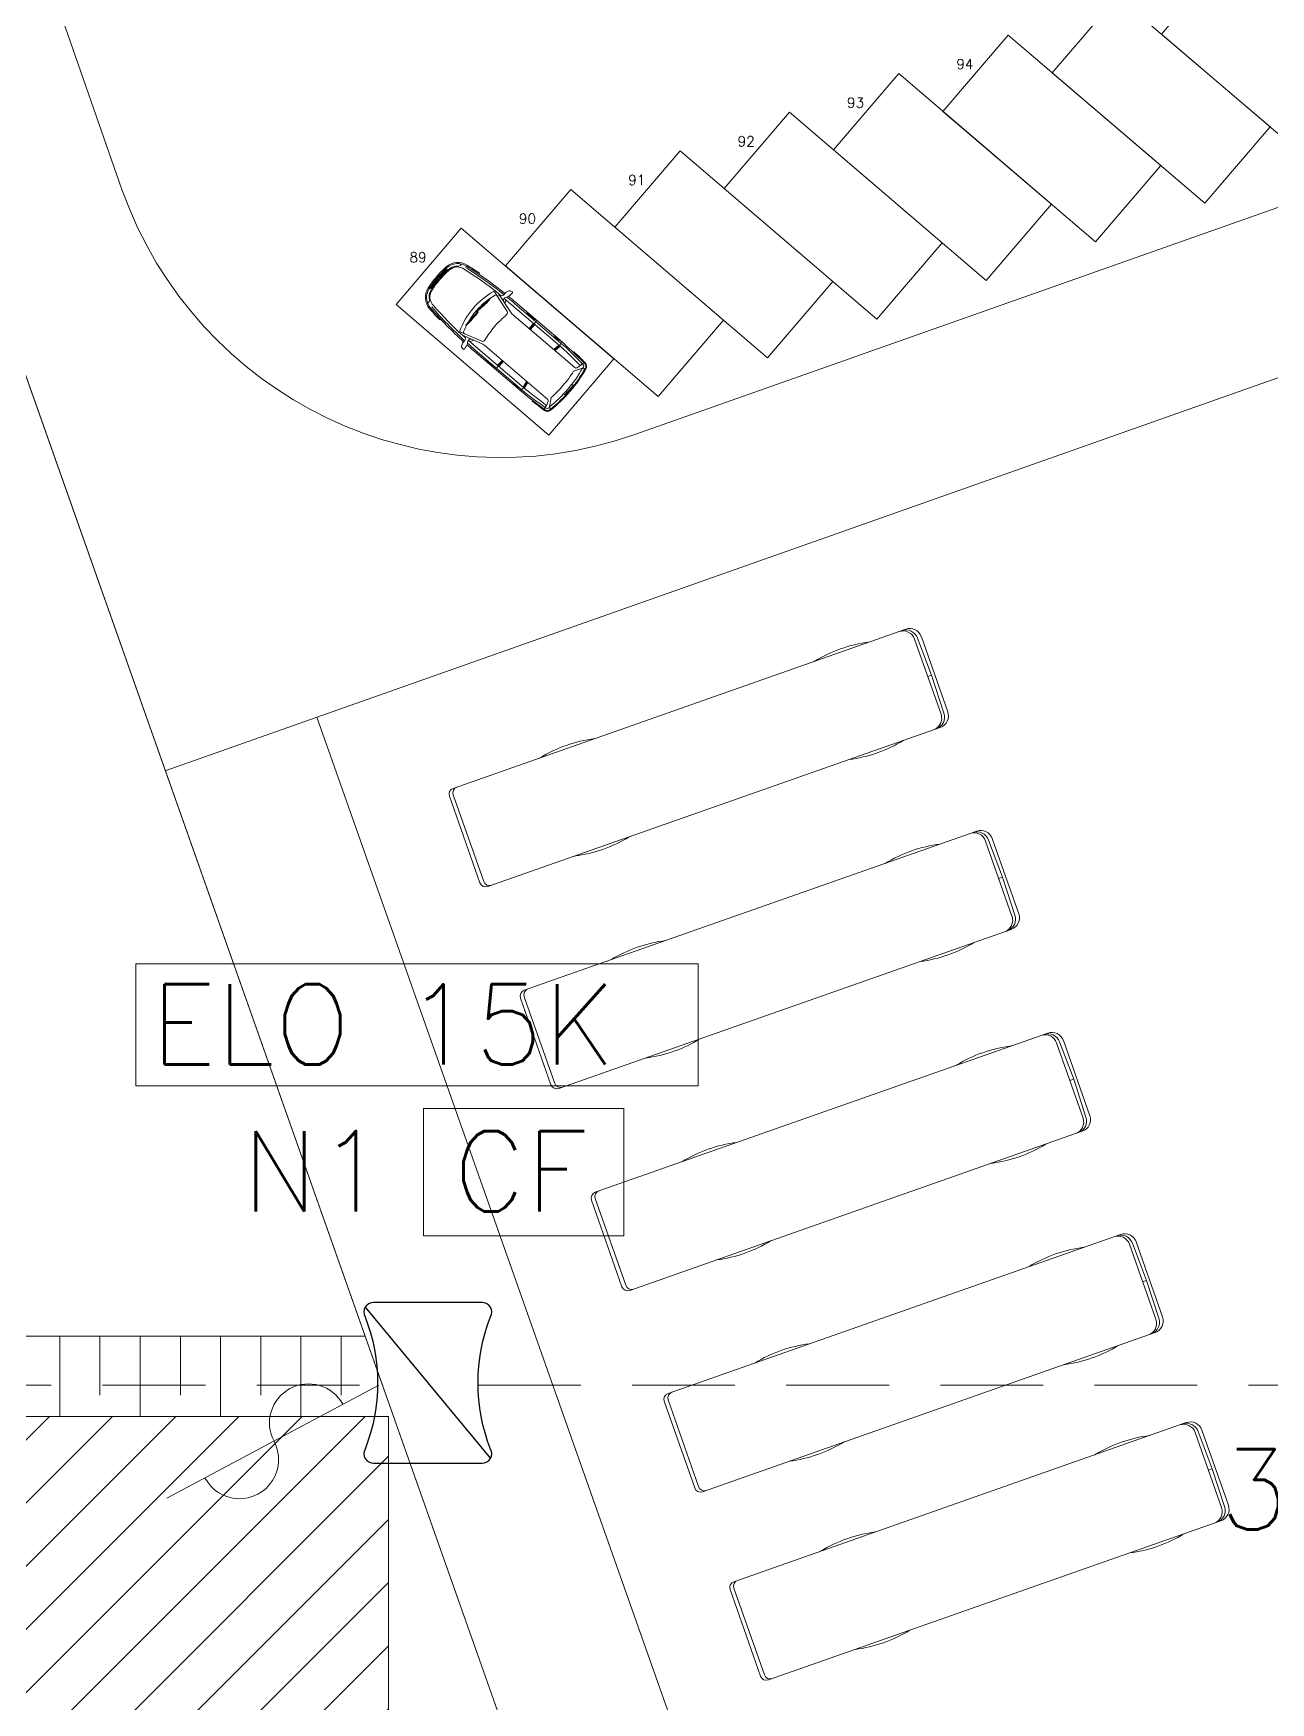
# Model space of a CAD drawing. Header units: millimetres. Extents: x 997 to 4249, y 599 to 1440.
# Drawn here: x 1816.7 to 1861.8, y 1135.2 to 1196.1 of the extents above; entities that cross this region are included whole.
import ezdxf
from ezdxf.enums import TextEntityAlignment as Align

# ---------------------------------------------------------------- set-up
doc = ezdxf.new("R2010")
doc.units = ezdxf.units.MM
doc.linetypes.add('HIDDEN', pattern=[0.375, 0.25, -0.125])
for name, color, linetype in [('AT', 5, 'Continuous'), ('BT', 5, 'Continuous'), ('cercas existentes', 18, 'Continuous'), ('POSTE', 5, 'Continuous'), ('taludes', 9, 'Continuous')]:
    doc.layers.add(name, color=color, linetype=linetype)
doc.styles.add('1mm', font='romans.shx', dxfattribs={"height": 2})

# ---------------------------------------------------------------- blocks, each defined once
blk = doc.blocks.new('B200.110')
at = {"color": 5}
blk.add_line((4102.159, 1250.275), (4105.274, 1246.509), dxfattribs=at)
at = {"layer": 'POSTE', "color": 5}
blk.add_lwpolyline([(4105.279, 1250.038, 0.568214), (4105.068, 1250.392), (4102.365, 1250.392, 0.568214), (4102.154, 1250.038, -0.189881), (4102.154, 1246.746, 0.568214), (4102.365, 1246.392), (4105.068, 1246.392, 0.568214), (4105.279, 1246.746, -0.189881)], format="xyb", close=True, dxfattribs=at)
blk = doc.blocks.new('Astra3')
at = {"lineweight": 0}
for p, q in [((-0.267, 0.93), (-0.225, 0.937)), ((-1.634, 0.627), (-1.66, 0.629)), ((-1.626, 0.612), (-1.653, 0.557)), ((-1.14, 0.762), (-1.137, 0.729)), ((-0.002, 0.487), (-0.561, 0.654)), ((-0.464, 0.688), (-0.365, 0.688)), ((0.068, 0.529), (-0.464, 0.688)), ((-0.336, 0.731), (-0.337, 0.723)), ((-0.265, 0.709), (-0.269, 0.67)), ((-0.267, 0.687), (1.617, 0.687)), ((-0.173, 0.601), (-0.217, 0.688)), ((0.009, 0.797), (1.617, 0.797)), ((0.125, 0.521), (2.19, 0.521)), ((0.687, 0.688), (0.692, 0.521)), ((0.711, 0.688), (0.711, 0.521)), ((0.736, 0.688), (0.731, 0.521)), ((1.499, 0.521), (1.523, 0.688)), ((1.519, 0.521), (1.543, 0.688)), ((1.539, 0.521), (1.564, 0.688)), ((1.918, 0.785), (1.919, 0.805)), ((2.223, 0.432), (2.343, 0.633)), ((2.264, 0.65), (2.228, 0.547)), ((2.234, 0.766), (2.305, 0.76)), ((2.236, 0.786), (2.307, 0.779)), ((2.264, 0.65), (2.274, 0.762)), ((2.349, 0.644), (2.398, 0.651)), ((-1.788, 0.329), (-1.853, 0.29)), ((-1.788, -0.329), (-1.853, -0.29)), ((-1.634, -0.627), (-1.66, -0.629)), ((-1.626, -0.612), (-1.653, -0.557)), ((-1.14, -0.762), (-1.137, -0.729)), ((-0.002, -0.487), (-0.561, -0.654)), ((0.068, -0.529), (-0.464, -0.688)), ((-0.464, -0.688), (-0.365, -0.688)), ((-0.336, -0.731), (-0.337, -0.723)), ((-0.265, -0.709), (-0.269, -0.67)), ((-0.267, -0.687), (1.617, -0.687)), ((-0.173, -0.601), (-0.217, -0.688)), ((0.009, -0.797), (1.617, -0.797)), ((0.125, -0.521), (2.19, -0.521)), ((0.687, -0.688), (0.692, -0.521)), ((0.711, -0.688), (0.711, -0.521)), ((0.736, -0.688), (0.731, -0.521)), ((1.499, -0.521), (1.523, -0.688)), ((1.519, -0.521), (1.543, -0.688)), ((1.539, -0.521), (1.564, -0.688)), ((1.918, -0.785), (1.919, -0.805)), ((2.223, -0.432), (2.343, -0.633)), ((2.264, -0.65), (2.228, -0.547)), ((2.234, -0.766), (2.305, -0.76)), ((2.236, -0.786), (2.307, -0.779)), ((2.264, -0.65), (2.274, -0.762)), ((2.349, -0.644), (2.398, -0.651)), ((-0.267, -0.93), (-0.225, -0.937))]:
    blk.add_line(p, q, dxfattribs=at)
at = {"color": 9, "lineweight": 0}
for p, q in [((-0.567, 0.452), (-0.551, -0.013)), ((-0.558, 0.452), (-0.567, 0.452)), ((0.009, 0.757), (1.617, 0.757)), ((0.396, 0.792), (0.396, 0.797)), ((0.411, 0.777), (0.64, 0.777)), ((0.655, 0.792), (0.655, 0.797)), ((1.301, 0.792), (1.301, 0.797)), ((1.316, 0.777), (1.436, 0.777)), ((1.451, 0.792), (1.451, 0.797)), ((-1.86, 0), (-1.814, 0.071)), ((-1.848, 0), (-1.814, 0.051)), ((-1.808, 0.299), (-1.836, 0.283)), ((-1.805, 0.048), (-1.805, 0)), ((-0.584, 0.026), (-0.593, 0.024)), ((-0.593, 0.024), (-0.533, -0.437)), ((2.438, 0.161), (2.398, 0.159)), ((-1.86, 0), (-1.814, -0.071)), ((-1.848, 0), (-1.814, -0.051)), ((-1.808, -0.299), (-1.836, -0.283)), ((-1.805, -0.048), (-1.805, 0)), ((-0.551, -0.013), (-0.541, -0.013)), ((2.438, -0.161), (2.398, -0.159)), ((-0.533, -0.437), (-0.523, -0.436)), ((0.009, -0.757), (1.617, -0.757)), ((0.396, -0.792), (0.396, -0.797)), ((0.411, -0.777), (0.64, -0.777)), ((0.655, -0.792), (0.655, -0.797)), ((1.301, -0.792), (1.301, -0.797)), ((1.316, -0.777), (1.436, -0.777)), ((1.451, -0.792), (1.451, -0.797))]:
    blk.add_line(p, q, dxfattribs=at)
at = {"lineweight": 0}
for centre, radius, start, end in [((-0.079, 0.782), 0.255, 151.2266, 184.9942), ((-0.259, 0.881), 0.05, 99.2101, 151.2266), ((-0.693, 0.937), 0.492, 339.878, 357.6913), ((-0.221, 0.917), 0.02, 357.6913, 99.2101), ((-1.45, 0.289), 0.43, 98.2959, 171.9694), ((-1.45, 0.289), 0.4, 98.2959, 171.9694), ((-1.469, 0.294), 0.32, 125.7107, 171.9063), ((-1.662, 0.562), 0.01, 305.7107, 333.5251), ((-1.635, 0.617), 0.01, 333.5251, 84.6577), ((0.047, -9.974), 10.802, 96.3074, 98.2959), ((-0.036, -8.863), 9.66, 91.7707, 98.7615), ((1.198, 0.006), 1.894, 160.3901, 180.0138), ((-0.567, 0.635), 0.02, 73.3881, 160.3901), ((1.198, 0.006), 1.794, 160.5282, 167.22), ((-0.465, 0.594), 0.03, 73.3881, 160.5282), ((0.245, -20.893), 21.585, 91.6727, 91.7127), ((-0.386, 0.733), 0.05, 271.6727, 348.1083), ((-0.433, 0.751), 0.1, 348.1083, 4.9942), ((-0.239, 0.667), 0.03, 173.5799, 258.0136), ((-0.215, 0.704), 0.05, 128.1727, 173.5799), ((-0.271, 0.775), 0.0411, 308.1727, 348.7801), ((0.009, -12.003), 12.801, 90, 91.0305), ((-0.019, 0.43), 0.06, 348.9049, 73.3881), ((3.643, -0.135), 3.645, 171.2702, 177.8764), ((0.125, 0.721), 0.2, 253.3881, 270), ((0.408, 0.699), 0.304, 357.8813, 18.9108), ((1.388, 0.696), 0.155, 356.9873, 40.8552), ((1.251, -11.393), 12.086, 85.1894, 88.2799), ((1.018, -16.836), 17.643, 86.0493, 88.0562), ((1.018, -16.836), 17.663, 86.0493, 87.0782), ((2.19, 0.561), 0.04, 270, 340.5991), ((-1.013, 0), 3.265, 0, 7.6043), ((0.362, -20.911), 21.708, 84.8788, 84.958), ((2.295, 0.66), 0.05, 10.5383, 85.133), ((2.297, 0.66), 0.1, 11.2743, 85.133), ((2.297, 0.66), 0.12, 11.2743, 85.133), ((-1.013, 0), 3.415, 0, 10.6867), ((-1.013, 0.045), 3.415, 10.1152, 10.5383), ((-1.013, 0), 3.475, 0, 11.2743), ((-1.013, 0), 3.495, 0, 11.2743), ((0.595, 0), 2.495, 171.9694, 180.0078), ((0.595, 0), 2.495, 179.9922, 188.0306), ((0.595, 0), 2.465, 171.9694, 180.0078), ((0.595, 0), 2.465, 179.9922, 188.0306), ((0.595, 0), 2.405, 171.9063, 172.157), ((1.338, 0.018), 2.034, 180.3247, 198.9193), ((1.198, 0.006), 1.794, 169.095, 180.0138), ((1.2, -0.006), 1.795, 179.6316, 199.4683), ((-1.013, 0), 3.265, 352.3957, 0), ((-1.013, 0), 3.415, 349.3133, 0), ((-1.013, 0), 3.475, 348.7257, 0), ((-1.013, 0), 3.495, 348.7257, 0), ((-1.45, -0.289), 0.43, 188.0306, 261.7041), ((-1.45, -0.289), 0.4, 188.0306, 261.7041), ((0.595, 0), 2.405, 187.843, 188.0937), ((-1.469, -0.294), 0.32, 188.0937, 234.2893), ((3.643, 0.135), 3.645, 182.1236, 188.7298), ((-1.662, -0.562), 0.01, 26.4749, 54.2893), ((-1.635, -0.617), 0.01, 275.3423, 26.4749), ((0.047, 9.974), 10.802, 261.7041, 263.6926), ((-0.036, 8.863), 9.66, 261.2385, 268.2293), ((-0.567, -0.635), 0.02, 199.6099, 286.6119), ((-0.465, -0.594), 0.03, 199.4718, 286.6119), ((0.245, 20.893), 21.585, 268.2873, 268.3273), ((-0.386, -0.733), 0.05, 11.8917, 88.3273), ((-0.433, -0.751), 0.1, 355.0058, 11.8917), ((-0.079, -0.782), 0.255, 175.0058, 208.7734), ((-0.239, -0.667), 0.03, 101.9864, 186.4201), ((-0.215, -0.704), 0.05, 186.4201, 231.8273), ((-0.271, -0.775), 0.0411, 11.2199, 51.8273), ((-0.693, -0.937), 0.492, 2.3087, 20.122), ((0.009, 12.003), 12.801, 268.9695, 270), ((-0.019, -0.43), 0.06, 286.6119, 11.0951), ((0.125, -0.721), 0.2, 90, 106.6119), ((0.408, -0.699), 0.304, 341.0892, 2.1187), ((1.388, -0.696), 0.155, 319.1448, 3.0127), ((1.251, 11.393), 12.086, 271.7201, 274.8106), ((1.018, 16.836), 17.643, 271.9438, 273.9507), ((1.018, 16.836), 17.663, 272.9218, 273.9507), ((2.19, -0.561), 0.04, 19.4009, 90), ((0.362, 20.911), 21.708, 275.042, 275.1212), ((2.295, -0.66), 0.05, 274.867, 349.4617), ((2.297, -0.66), 0.1, 274.867, 348.7257), ((2.297, -0.66), 0.12, 274.867, 348.7257), ((-1.013, -0.045), 3.415, 349.4617, 349.8848), ((-0.259, -0.881), 0.05, 208.7734, 260.7899), ((-0.221, -0.917), 0.02, 260.7899, 2.3087)]:
    blk.add_arc(centre, radius, start, end, dxfattribs=at)
at = {"color": 9, "lineweight": 0}
for centre, radius, start, end in [((-1.469, 0.294), 0.3, 93.6894, 171.9063), ((-0.036, -8.863), 9.621, 91.7716, 98.7656), ((-0.009, -9.853), 10.55, 92.471, 98.0602), ((-2.789, 0.14), 2.253, 356.1076, 7.9577), ((0.176, -23.379), 24.034, 91.4468, 91.4503), ((0.009, -12.003), 12.761, 90, 91.096), ((0.411, 0.792), 0.015, 180, 270), ((0.64, 0.792), 0.015, 270, 0), ((1.316, 0.792), 0.015, 180, 270), ((1.436, 0.792), 0.015, 270, 0), ((1.482, -5.974), 6.732, 83.2825, 88.8635), ((0.595, 0), 2.455, 173.7472, 180), ((0.595, 0), 2.443, 173.3007, 179.5727), ((-1.826, 0.266), 0.02, 120.4766, 173.7472), ((0.595, 0), 2.431, 173.0859, 179.1361), ((0.595, 0), 2.419, 172.8771, 178.6898), ((-1.839, 0.087), 0.03, 326.36, 357.9556), ((-1.81, 0.048), 0.005, 0, 146.4863), ((0.595, 0), 2.405, 173.0944, 177.9556), ((-1.803, 0.291), 0.01, 353.0944, 120.4766), ((0.595, 0), 2.385, 171.9063, 180.0078), ((-2.775, -0.497), 2.253, 1.5598, 13.4099), ((-1.013, 0), 3.455, 0, 2.6628), ((-1.013, 0), 3.455, 357.3372, 0), ((0.595, 0), 2.455, 180, 186.2528), ((0.595, 0), 2.443, 180.4273, 186.6993), ((-1.826, -0.266), 0.02, 186.2528, 239.5234), ((0.595, 0), 2.431, 180.8639, 186.9141), ((0.595, 0), 2.419, 181.3102, 187.1229), ((-1.81, -0.048), 0.005, 213.5137, 0), ((-1.839, -0.087), 0.03, 2.0444, 33.64), ((0.595, 0), 2.405, 182.0444, 186.9056), ((-1.803, -0.291), 0.01, 239.5234, 6.9056), ((0.595, 0), 2.385, 179.9922, 188.0937), ((-1.469, -0.294), 0.3, 188.0937, 266.3106), ((-0.036, 8.863), 9.621, 261.2344, 268.2284), ((-0.009, 9.853), 10.55, 261.9398, 267.529), ((0.176, 23.379), 24.034, 268.5497, 268.5532), ((0.009, 12.003), 12.761, 268.904, 270), ((0.411, -0.792), 0.015, 90, 180), ((0.64, -0.792), 0.015, 0, 90), ((1.316, -0.792), 0.015, 90, 180), ((1.436, -0.792), 0.015, 0, 90), ((1.482, 5.974), 6.732, 271.1365, 276.7175)]:
    blk.add_arc(centre, radius, start, end, dxfattribs=at)
blk = doc.blocks.new('gtfoods1')
at = {"layer": 'taludes', "lineweight": 5}
h = blk.add_hatch(dxfattribs=at)
h.set_pattern_fill('ANSI31', color=256, scale=0.35, style=0)
h.set_pattern_definition([(45, (-2604.8399, -1342.633), (-1.1524662, 1.1524662), [])])
h.paths.add_polyline_path([(-94.822, 484.708), (-128.556, 484.708), (-128.556, 365.614), (-94.822, 365.614), (-94.822, 413.824), (-94.822, 413.824), (-94.822, 415.584), (-94.822, 419.471), (-94.822, 419.471)])
for p, q in [((-125.698, 590.215, 12.071), (-104.547, 529.49, 12.071)), ((-131.229, 588.261, 12.071), (-84.79, 456.831, 12.071)), ((-117.273, 566.026), (-104.547, 529.49)), ((-120.79, 558.716), (-84.79, 456.831)), ((-85.832, 520.547, 12.071), (-11.736, 546.727, 12.071)), ((-85.832, 520.547), (-11.736, 546.727)), ((-102.966, 508.271), (-11.736, 540.505)), ((-102.966, 508.271), (-11.736, 540.505)), ((-75.942, 513.438, 12.071), (-92.459, 507.63, 12.071)), ((-75.942, 513.438), (-92.459, 507.63)), ((-74.653, 510.337, 12.071), (-75.617, 513.079, 12.071)), ((-74.653, 510.337), (-75.617, 513.079)), ((-74.995, 511.757, 12.071), (-75.512, 513.116, 12.071)), ((-74.995, 511.757), (-75.512, 513.116)), ((-74.407, 510.424, 12.071), (-75.371, 513.165, 12.071)), ((-74.407, 510.424), (-75.371, 513.165)), ((-75.135, 511.708, 12.071), (-74.995, 511.757, 12.071)), ((-75.135, 511.708), (-74.995, 511.757)), ((-74.995, 511.757, 12.071), (-74.548, 510.374, 12.071)), ((-74.995, 511.757), (-74.548, 510.374)), ((-97.434, 510.226, 12.071), (-78.568, 456.831, 12.071)), ((-97.434, 510.226), (-78.568, 456.831)), ((-91.198, 504.045, 12.071), (-74.681, 509.854, 12.071)), ((-91.198, 504.045), (-74.681, 509.854)), ((-92.596, 507.345, 12.071), (-91.483, 504.182, 12.071)), ((-92.596, 507.345), (-91.483, 504.182)), ((-92.455, 507.394, 12.071), (-91.343, 504.231, 12.071)), ((-92.455, 507.394), (-91.343, 504.231)), ((-73.35, 506.068, 12.071), (-89.867, 500.259, 12.071)), ((-73.35, 506.068), (-89.867, 500.259)), ((-72.403, 504.387, 12.071), (-72.92, 505.745, 12.071)), ((-72.403, 504.387), (-72.92, 505.745)), ((-71.816, 503.054, 12.071), (-72.78, 505.795, 12.071)), ((-71.816, 503.054), (-72.78, 505.795)), ((-72.062, 502.967, 12.071), (-73.026, 505.708, 12.071)), ((-72.062, 502.967), (-73.026, 505.708)), ((-72.544, 504.338, 12.071), (-72.403, 504.387, 12.071)), ((-72.544, 504.338), (-72.403, 504.387)), ((-72.403, 504.387, 12.071), (-71.956, 503.004, 12.071)), ((-72.403, 504.387), (-71.956, 503.004)), ((-88.606, 496.675, 12.071), (-72.089, 502.483, 12.071)), ((-88.606, 496.675), (-72.089, 502.483)), ((-90.004, 499.974, 12.071), (-88.891, 496.812, 12.071)), ((-90.004, 499.974), (-88.891, 496.812)), ((-89.863, 500.024, 12.071), (-88.751, 496.861, 12.071)), ((-89.863, 500.024), (-88.751, 496.861)), ((-70.758, 498.698, 12.071), (-87.275, 492.889, 12.071)), ((-70.758, 498.698), (-87.275, 492.889)), ((-69.224, 495.683, 12.071), (-70.188, 498.424, 12.071)), ((-69.224, 495.683), (-70.188, 498.424)), ((-69.47, 495.597, 12.071), (-70.434, 498.338, 12.071)), ((-69.47, 495.597), (-70.434, 498.338)), ((-69.811, 497.017, 12.071), (-70.328, 498.375, 12.071)), ((-69.811, 497.017), (-70.328, 498.375)), ((-69.952, 496.967, 12.071), (-69.811, 497.017, 12.071)), ((-69.952, 496.967), (-69.811, 497.017)), ((-69.811, 497.017, 12.071), (-69.364, 495.634, 12.071)), ((-69.811, 497.017), (-69.364, 495.634)), ((-86.015, 489.304, 12.071), (-69.497, 495.113, 12.071)), ((-86.015, 489.304), (-69.497, 495.113)), ((-87.412, 492.604, 12.071), (-86.3, 489.441, 12.071)), ((-87.412, 492.604), (-86.3, 489.441)), ((-87.271, 492.654, 12.071), (-86.159, 489.491, 12.071)), ((-87.271, 492.654), (-86.159, 489.491)), ((-68.099, 491.351, 12.071), (-84.616, 485.542, 12.071)), ((-68.099, 491.351), (-84.616, 485.542)), ((-66.811, 488.25, 12.071), (-67.775, 490.991, 12.071)), ((-66.811, 488.25), (-67.775, 490.991)), ((-67.152, 489.67, 12.071), (-67.669, 491.028, 12.071)), ((-67.152, 489.67), (-67.669, 491.028)), ((-66.565, 488.336, 12.071), (-67.529, 491.078, 12.071)), ((-66.565, 488.336), (-67.529, 491.078)), ((-67.293, 489.62, 12.071), (-67.152, 489.67, 12.071)), ((-67.293, 489.62), (-67.152, 489.67)), ((-67.152, 489.67, 12.071), (-66.705, 488.287, 12.071)), ((-67.152, 489.67), (-66.705, 488.287)), ((-256.957, 487.632), (-95.673, 487.632)), ((-136.15, 487.632, 12.071), (-95.673, 487.632, 12.071)), ((-106.817, 487.632, 12.071), (-106.817, 484.708, 12.071)), ((-106.817, 487.632), (-106.817, 484.708)), ((-105.35, 487.632, 12.071), (-105.35, 485.483, 12.071)), ((-105.35, 487.632), (-105.35, 485.483)), ((-103.884, 487.632, 12.071), (-103.884, 484.708, 12.071)), ((-103.884, 487.632, 12.071), (-103.884, 485.483, 12.071)), ((-103.884, 487.632), (-103.884, 484.708)), ((-103.884, 487.632), (-103.884, 485.483)), ((-102.417, 487.632, 12.071), (-102.417, 485.483, 12.071)), ((-102.417, 487.632), (-102.417, 485.483)), ((-100.95, 487.632, 12.071), (-100.95, 484.708, 12.071)), ((-100.95, 487.632), (-100.95, 484.708)), ((-99.484, 487.632, 12.071), (-99.484, 485.483, 12.071)), ((-99.484, 487.632), (-99.484, 485.483)), ((-98.017, 487.632, 12.071), (-98.017, 484.708, 12.071)), ((-98.017, 487.632), (-98.017, 484.708)), ((-96.55, 487.632, 12.071), (-96.55, 485.483, 12.071)), ((-96.55, 487.632), (-96.55, 485.483)), ((-83.356, 481.958, 12.071), (-66.838, 487.766, 12.071)), ((-83.356, 481.958), (-66.838, 487.766)), ((-84.753, 485.257, 12.071), (-83.641, 482.094, 12.071)), ((-84.753, 485.257), (-83.641, 482.094)), ((-84.613, 485.307, 12.071), (-83.5, 482.144, 12.071)), ((-84.613, 485.307), (-83.5, 482.144)), ((-65.699, 484.479, 12.071), (-82.216, 478.67, 12.071)), ((-65.699, 484.479), (-82.216, 478.67)), ((-64.41, 481.378, 12.071), (-65.374, 484.119, 12.071)), ((-64.41, 481.378), (-65.374, 484.119)), ((-64.752, 482.798, 12.071), (-65.269, 484.156, 12.071)), ((-64.752, 482.798), (-65.269, 484.156)), ((-64.164, 481.464, 12.071), (-65.128, 484.206, 12.071)), ((-64.164, 481.464), (-65.128, 484.206)), ((-64.892, 482.748, 12.071), (-64.752, 482.798, 12.071)), ((-64.892, 482.748), (-64.752, 482.798)), ((-64.752, 482.798, 12.071), (-64.305, 481.415, 12.071)), ((-64.752, 482.798), (-64.305, 481.415)), ((-80.955, 475.086, 12.071), (-64.438, 480.894, 12.071)), ((-80.955, 475.086), (-64.438, 480.894)), ((-82.353, 478.385, 12.071), (-81.24, 475.222, 12.071)), ((-82.353, 478.385), (-81.24, 475.222)), ((-82.212, 478.435, 12.071), (-81.1, 475.272, 12.071)), ((-82.212, 478.435), (-81.1, 475.272))]:
    blk.add_line(p, q, dxfattribs=at)
for points in [[(-61.028, 530.397), (-66.601, 535.164), (-64.217, 537.95), (-58.644, 533.184)], [(-65.02, 528.987), (-70.593, 533.753), (-68.209, 536.54), (-62.637, 531.773)], [(-69.012, 527.576), (-74.585, 532.343), (-72.201, 535.129), (-66.629, 530.363)], [(-73.004, 526.166), (-78.577, 530.932), (-76.193, 533.719), (-70.621, 528.952)], [(-76.996, 524.755), (-82.569, 529.522), (-80.185, 532.308), (-74.613, 527.542)], [(-80.988, 523.345), (-86.561, 528.111), (-84.177, 530.898), (-78.605, 526.131)], [(-84.98, 521.934), (-90.553, 526.701), (-88.169, 529.487), (-82.597, 524.721)], [(-88.972, 520.524), (-94.545, 525.291), (-92.161, 528.077), (-86.589, 523.31)], [(-128.556, 484.708), (-94.822, 484.708), (-94.822, 365.614), (-128.556, 365.614)]]:
    blk.add_lwpolyline(points, close=True, dxfattribs=at)
for centre, radius, start, end in [((-90.718, 534.376, 12.071), 14.667, 199.46022, 289.4594), ((-90.718, 534.376), 14.667, 199.46022, 289.4594), ((-76.039, 512.93, 12.071), 0.447, 19.37519, 109.37519), ((-76.039, 512.93), 0.447, 19.37519, 109.37519), ((-75.934, 512.967, 12.071), 0.447, 19.37519, 109.37519), ((-75.934, 512.967), 0.447, 19.37519, 109.37519), ((-75.793, 513.017, 12.071), 0.447, 19.37519, 109.37519), ((-75.793, 513.017), 0.447, 19.37519, 109.37519), ((-76.624, 507.912, 12.071), 5.099, 97.35718, 121.3932), ((-76.624, 507.912), 5.099, 97.35718, 121.3932), ((-75.075, 510.189, 12.071), 0.447, 289.37519, 19.37519), ((-75.075, 510.189), 0.447, 289.37519, 19.37519), ((-74.97, 510.226, 12.071), 0.447, 289.37519, 19.37519), ((-74.97, 510.226), 0.447, 289.37519, 19.37519), ((-74.829, 510.276, 12.071), 0.447, 289.37519, 19.37519), ((-74.829, 510.276), 0.447, 289.37519, 19.37519), ((-86.64, 504.389, 12.071), 5.099, 97.35718, 121.3932), ((-86.64, 504.389), 5.099, 97.35718, 121.3932), ((-78.672, 513.737, 12.071), 5.099, 277.35718, 301.3932), ((-78.672, 513.737), 5.099, 277.35718, 301.3932), ((-92.385, 507.419, 12.071), 0.224, 109.37519, 199.37519), ((-92.385, 507.419), 0.224, 109.37519, 199.37519), ((-92.244, 507.468, 12.071), 0.224, 109.37519, 199.37519), ((-92.244, 507.468), 0.224, 109.37519, 199.37519), ((-88.688, 510.215, 12.071), 5.099, 277.35718, 301.3932), ((-88.688, 510.215), 5.099, 277.35718, 301.3932), ((-73.447, 505.56, 12.071), 0.447, 19.37519, 109.37519), ((-73.447, 505.56), 0.447, 19.37519, 109.37519), ((-73.342, 505.597, 12.071), 0.447, 19.37519, 109.37519), ((-73.342, 505.597), 0.447, 19.37519, 109.37519), ((-73.201, 505.646, 12.071), 0.447, 19.37519, 109.37519), ((-73.201, 505.646), 0.447, 19.37519, 109.37519), ((-74.032, 500.541, 12.071), 5.099, 97.35718, 121.3932), ((-74.032, 500.541), 5.099, 97.35718, 121.3932), ((-91.273, 504.256, 12.071), 0.224, 199.37519, 289.37519), ((-91.273, 504.256), 0.224, 199.37519, 289.37519), ((-91.132, 504.305, 12.071), 0.224, 199.37519, 289.37519), ((-91.132, 504.305), 0.224, 199.37519, 289.37519), ((-72.483, 502.819, 12.071), 0.447, 289.37519, 19.37519), ((-72.483, 502.819), 0.447, 289.37519, 19.37519), ((-72.378, 502.856, 12.071), 0.447, 289.37519, 19.37519), ((-72.378, 502.856), 0.447, 289.37519, 19.37519), ((-72.237, 502.905, 12.071), 0.447, 289.37519, 19.37519), ((-72.237, 502.905), 0.447, 289.37519, 19.37519), ((-84.048, 497.019, 12.071), 5.099, 97.35718, 121.3932), ((-84.048, 497.019), 5.099, 97.35718, 121.3932), ((-76.081, 506.366, 12.071), 5.099, 277.35718, 301.3932), ((-76.081, 506.366), 5.099, 277.35718, 301.3932), ((-89.793, 500.049, 12.071), 0.224, 109.37519, 199.37519), ((-89.793, 500.049), 0.224, 109.37519, 199.37519), ((-89.652, 500.098, 12.071), 0.224, 109.37519, 199.37519), ((-89.652, 500.098), 0.224, 109.37519, 199.37519), ((-86.096, 502.844, 12.071), 5.099, 277.35718, 301.3932), ((-86.096, 502.844), 5.099, 277.35718, 301.3932), ((-70.855, 498.19, 12.071), 0.447, 19.37519, 109.37519), ((-70.855, 498.19), 0.447, 19.37519, 109.37519), ((-70.75, 498.227, 12.071), 0.447, 19.37519, 109.37519), ((-70.75, 498.227), 0.447, 19.37519, 109.37519), ((-70.609, 498.276, 12.071), 0.447, 19.37519, 109.37519), ((-70.609, 498.276), 0.447, 19.37519, 109.37519), ((-71.44, 493.171, 12.071), 5.099, 97.35718, 121.3932), ((-71.44, 493.171), 5.099, 97.35718, 121.3932), ((-88.681, 496.886, 12.071), 0.224, 199.37519, 289.37519), ((-88.681, 496.886), 0.224, 199.37519, 289.37519), ((-88.54, 496.935, 12.071), 0.224, 199.37519, 289.37519), ((-88.54, 496.935), 0.224, 199.37519, 289.37519), ((-69.891, 495.448, 12.071), 0.447, 289.37519, 19.37519), ((-69.891, 495.448), 0.447, 289.37519, 19.37519), ((-69.786, 495.485, 12.071), 0.447, 289.37519, 19.37519), ((-69.786, 495.485), 0.447, 289.37519, 19.37519), ((-69.645, 495.535, 12.071), 0.447, 289.37519, 19.37519), ((-69.645, 495.535), 0.447, 289.37519, 19.37519), ((-81.456, 489.649, 12.071), 5.099, 97.35718, 121.3932), ((-81.456, 489.649), 5.099, 97.35718, 121.3932), ((-73.489, 498.996, 12.071), 5.099, 277.35718, 301.3932), ((-73.489, 498.996), 5.099, 277.35718, 301.3932), ((-87.06, 492.728, 12.071), 0.224, 109.37519, 199.37519), ((-87.06, 492.728), 0.224, 109.37519, 199.37519), ((-87.201, 492.678, 12.071), 0.224, 109.37519, 199.37519), ((-87.201, 492.678), 0.224, 109.37519, 199.37519), ((-83.505, 495.474, 12.071), 5.099, 277.35718, 301.3932), ((-83.505, 495.474), 5.099, 277.35718, 301.3932), ((-68.197, 490.843, 12.071), 0.447, 19.37519, 109.37519), ((-68.197, 490.843), 0.447, 19.37519, 109.37519), ((-68.091, 490.88, 12.071), 0.447, 19.37519, 109.37519), ((-68.091, 490.88), 0.447, 19.37519, 109.37519), ((-67.951, 490.929, 12.071), 0.447, 19.37519, 109.37519), ((-67.951, 490.929), 0.447, 19.37519, 109.37519), ((-68.781, 485.824, 12.071), 5.099, 97.35718, 121.3932), ((-68.781, 485.824), 5.099, 97.35718, 121.3932), ((-86.089, 489.515, 12.071), 0.224, 199.37519, 289.37519), ((-86.089, 489.515), 0.224, 199.37519, 289.37519), ((-85.948, 489.565, 12.071), 0.224, 199.37519, 289.37519), ((-85.948, 489.565), 0.224, 199.37519, 289.37519), ((-67.233, 488.101, 12.071), 0.447, 289.37519, 19.37519), ((-67.233, 488.101), 0.447, 289.37519, 19.37519), ((-67.127, 488.139, 12.071), 0.447, 289.37519, 19.37519), ((-67.127, 488.139), 0.447, 289.37519, 19.37519), ((-66.987, 488.188, 12.071), 0.447, 289.37519, 19.37519), ((-66.987, 488.188), 0.447, 289.37519, 19.37519), ((-78.797, 482.302, 12.071), 5.099, 97.35718, 121.3932), ((-78.797, 482.302), 5.099, 97.35718, 121.3932), ((-70.83, 491.649, 12.071), 5.099, 277.35718, 301.3932), ((-70.83, 491.649), 5.099, 277.35718, 301.3932), ((-84.542, 485.331, 12.071), 0.224, 109.37519, 199.37519), ((-84.542, 485.331), 0.224, 109.37519, 199.37519), ((-84.402, 485.381, 12.071), 0.224, 109.37519, 199.37519), ((-84.402, 485.381), 0.224, 109.37519, 199.37519), ((-65.796, 483.971, 12.071), 0.447, 19.37519, 109.37519), ((-65.796, 483.971), 0.447, 19.37519, 109.37519), ((-65.691, 484.008, 12.071), 0.447, 19.37519, 109.37519), ((-65.691, 484.008), 0.447, 19.37519, 109.37519), ((-65.55, 484.057, 12.071), 0.447, 19.37519, 109.37519), ((-65.55, 484.057), 0.447, 19.37519, 109.37519), ((-66.381, 478.952, 12.071), 5.099, 97.35718, 121.3932), ((-66.381, 478.952), 5.099, 97.35718, 121.3932), ((-80.846, 488.127, 12.071), 5.099, 277.35718, 301.3932), ((-80.846, 488.127), 5.099, 277.35718, 301.3932), ((-83.43, 482.168, 12.071), 0.224, 199.37519, 289.37519), ((-83.43, 482.168), 0.224, 199.37519, 289.37519), ((-83.289, 482.218, 12.071), 0.224, 199.37519, 289.37519), ((-83.289, 482.218), 0.224, 199.37519, 289.37519), ((-64.832, 481.229, 12.071), 0.447, 289.37519, 19.37519), ((-64.832, 481.229), 0.447, 289.37519, 19.37519), ((-64.727, 481.267, 12.071), 0.447, 289.37519, 19.37519), ((-64.727, 481.267), 0.447, 289.37519, 19.37519), ((-64.586, 481.316, 12.071), 0.447, 289.37519, 19.37519), ((-64.586, 481.316), 0.447, 289.37519, 19.37519), ((-76.397, 475.43, 12.071), 5.099, 97.35718, 121.3932), ((-76.397, 475.43), 5.099, 97.35718, 121.3932), ((-68.43, 484.777, 12.071), 5.099, 277.35718, 301.3932), ((-68.43, 484.777), 5.099, 277.35718, 301.3932), ((-82.142, 478.459, 12.071), 0.224, 109.37519, 199.37519), ((-82.142, 478.459), 0.224, 109.37519, 199.37519), ((-82.001, 478.509, 12.071), 0.224, 109.37519, 199.37519), ((-82.001, 478.509), 0.224, 109.37519, 199.37519), ((-78.445, 481.255, 12.071), 5.099, 277.35718, 301.3932), ((-78.445, 481.255), 5.099, 277.35718, 301.3932), ((-80.889, 475.346, 12.071), 0.224, 199.37519, 289.37519), ((-80.889, 475.346), 0.224, 199.37519, 289.37519), ((-81.03, 475.296, 12.071), 0.224, 199.37519, 289.37519), ((-81.03, 475.296), 0.224, 199.37519, 289.37519)]:
    blk.add_arc(centre, radius, start, end, dxfattribs=at)
at = {"layer": 'taludes', "lineweight": 5, "extrusion": (0, 0, -1), "xscale": 1.466666666666667, "yscale": 1.466666666666667, "zscale": -1.466666666666667, "rotation": 220.5414260936408}
blk.add_blockref('Astra3', (90.951, 524.494), dxfattribs=at)
at = {"layer": 'taludes', "lineweight": 5, "style": '1mm'}
for s, p in [('94', (-74.095, 533.886)), ('93', (-78.087, 532.475)), ('92', (-82.079, 531.065)), ('91', (-86.071, 529.654)), ('90', (-90.063, 528.244)), ('89', (-94.055, 526.833))]:
    blk.add_text(s, height=0.3667, dxfattribs=at).set_placement(p)

msp = doc.modelspace()

# ---------------------------------------------------------------- linework, layer by layer
at = {"lineweight": 5}
for points in [[(1820.412, 1162.144), (1840.942, 1162.144), (1840.942, 1157.696), (1820.412, 1157.696)], [(1830.914, 1156.862), (1838.22, 1156.862), (1838.22, 1152.217), (1830.914, 1152.217)]]:
    msp.add_lwpolyline(points, close=True, dxfattribs=at)
at = {"layer": 'AT', "linetype": 'HIDDEN', "lineweight": 5, "ltscale": 15}
for p, q in [((1751.701, 1146.763, 24.142), (1829.235, 1146.763, 24.142)), ((1832.903, 1146.763, 24.142), (1901.284, 1146.763, 24.142))]:
    msp.add_line(p, q, dxfattribs=at)
at = {"layer": 'BT', "lineweight": 5}
msp.add_line((1821.546, 1142.643, 24.142), (1829.276, 1146.773, 24.142), dxfattribs=at)
for centre, start, end in [((1826.716, 1145.387, 24.142), 28.76928, 207.98907), ((1824.198, 1144.048, 24.142), 207.72429, 27.98907)]:
    msp.add_arc(centre, 1.426, start, end, dxfattribs=at)

# ---------------------------------------------------------------- block references
at = {"lineweight": 5, "xscale": 1.466666666666667, "yscale": 1.466666666666667, "zscale": 1.466666666666667}
msp.add_blockref('B200.110', (-4187.715, -684.125, 24.142), dxfattribs=at)
at = {"layer": 'cercas existentes', "color": 1}
msp.add_blockref('gtfoods1', (1924.454, 660.921), dxfattribs=at)

# ---------------------------------------------------------------- texts
at = {"layer": 'BT', "lineweight": 5, "style": '1mm'}
for s, p in [('ELO 15K', (1820.952, 1158.466, 24.142)), ('N1', (1824.295, 1153.111, 24.142)), ('CF', (1832, 1153.111, 24.142))]:
    msp.add_text(s, height=2.9333, dxfattribs=at).set_placement(p)
at = {"layer": 'BT', "color": 5, "lineweight": 5, "style": '1mm'}
msp.add_text('3#04 AWG', height=2.9333, dxfattribs=at).set_placement((1870.027, 1141.497, 9.965), align=Align.CENTER)

doc.saveas('drawing.dxf')
